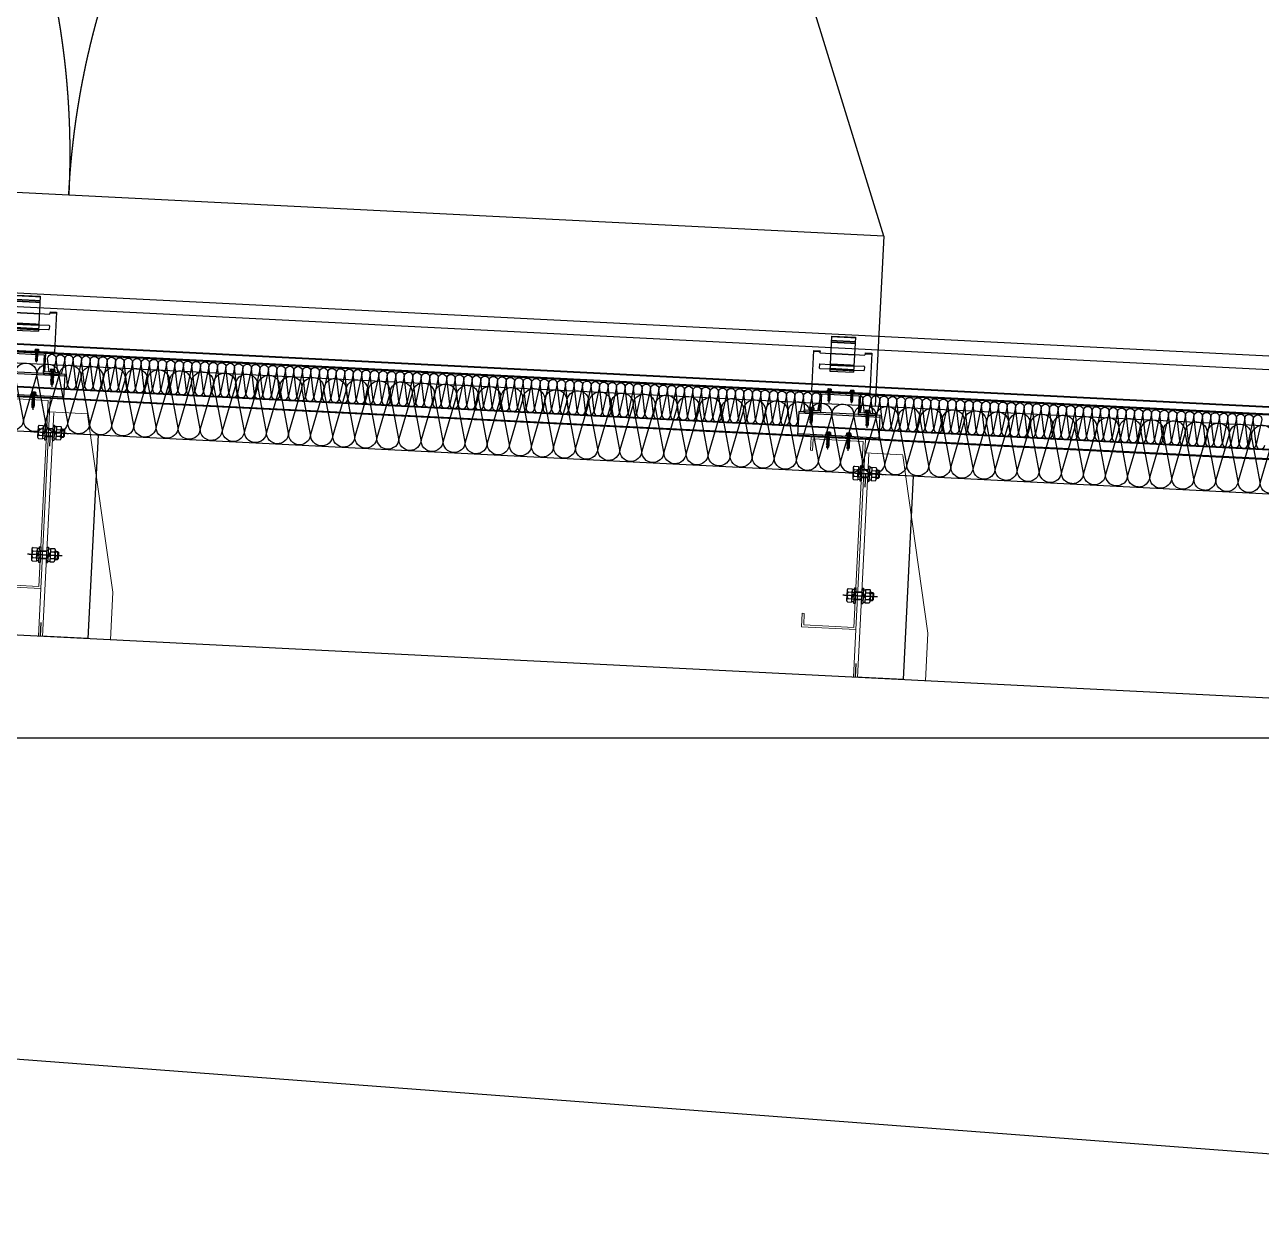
# Model space of a CAD drawing. Extents: x 220580 to 2027826, y -309201 to 71987.
# Drawn here: x 319141 to 320960, y -213029 to -211280 of the extents above; entities that cross this region are included whole.
import ezdxf

# ---------------------------------------------------------------- set-up
doc = ezdxf.new("R2010")
doc.units = 0
for name, pattern in [('__DASH', [0.35, 0.25, -0.1]), ('CENTER', [2, 1.25, -0.25, 0.25, -0.25]), ('CONTINUOUS0', [0]), ('CONTINUOUS1', [0]), ('DASH', [0.35, 0.25, -0.1]), ('DOTE', [2.42, 2, -0.2, 0.02, -0.2])]:
    doc.linetypes.add(name, pattern=pattern)
for name, color, linetype in [('003_THICK', 7, 'CONTINUOUS1'), ('004_THIN', 6, 'CONTINUOUS0'), ('A-AXIS-DOTE', 14, 'DOTE'), ('A-AXIS-DP', 126, 'Continuous'), ('A-HATCH-2', 251, 'Continuous'), ('A-LIN-V', 9, 'Continuous'), ('AS-COLN', 6, 'Continuous'), ('BWM', 8, 'Continuous'), ('C18', 4, 'CENTER'), ('DIM', 173, 'Continuous'), ('pj', 4, 'Continuous'), ('SEAMLOK75 - SHEET', 6, 'Continuous'), ('ZX', 240, 'CENTER'), ('紧固件', 40, 'Continuous')]:
    doc.layers.add(name, color=color, linetype=linetype)
doc.layers.add('S-dim', color=81, linetype='Continuous', lineweight=0)
doc.layers.add('粗', color=7, linetype='Continuous', lineweight=50)

# ---------------------------------------------------------------- blocks, each defined once
blk = doc.blocks.new('CURVEPATTERNLIB$SYSLIB$岩棉板')
at = {"color": 0}
for p, q in [((0, -17), (12, -67)), ((12, -67), (24, -17))]:
    blk.add_line(p, q, dxfattribs=at)
for centre, start, end in [((12, -17), 0, 180), ((0, -67), 270, 0), ((24, -67), 180, 270)]:
    blk.add_arc(centre, 12, start, end, dxfattribs=at)
blk = doc.blocks.new('G$C845E5159')
at = {"layer": 'A-LIN-V', "color": 2}
for p, q in [((16200, 700), (8250, 1100)), ((16200, 0), (8250, 600))]:
    blk.add_line(p, q, dxfattribs=at)
at = {"layer": 'A-LIN-V'}
for points in [[(13230.3, 1129.8), (13231.4, 1149.7), (13301.3, 1146.2), (13286.2, 846.6), (13216.3, 850.1), (13217.3, 870.1)], [(14428.8, 1069.5), (14429.8, 1089.4), (14499.7, 1085.9), (14484.7, 786.3), (14414.8, 789.8), (14415.8, 809.8)]]:
    blk.add_lwpolyline(points, dxfattribs=at)
at = {"layer": 'AS-COLN'}
for p, q in [((8250, 1500.5), (16098.9, 1105.6)), ((8250, 1400.4), (16099.9, 1005.4))]:
    blk.add_line(p, q, dxfattribs=at)
at = {"layer": 'A-HATCH-2', "xscale": -1.354458951392196, "yscale": 1.351351351351351, "zscale": 1.351351351351351, "rotation": 357.1196224471509}
for p in [(13212.4, 1257.8), (13244.8, 1256.2), (13277.3, 1254.6), (13309.8, 1252.9), (13342.2, 1251.3), (13374.7, 1249.7), (13407.2, 1248), (13439.6, 1246.4), (13472.1, 1244.8), (13504.6, 1243.1), (13537, 1241.5), (13569.5, 1239.9), (13602, 1238.2), (13634.4, 1236.6), (13666.9, 1235), (13699.4, 1233.3), (13731.8, 1231.7), (13764.3, 1230.1), (13796.8, 1228.4), (13829.2, 1226.8), (13861.7, 1225.2), (13894.2, 1223.5), (13926.6, 1221.9), (13959.1, 1220.3), (13991.6, 1218.6), (14024, 1217), (14056.5, 1215.4), (14089, 1213.7), (14121.4, 1212.1), (14153.9, 1210.5), (14186.4, 1208.8), (14218.8, 1207.2), (14251.3, 1205.6), (14283.7, 1203.9), (14316.2, 1202.3), (14348.7, 1200.7), (14381.1, 1199), (14413.6, 1197.4), (14446.1, 1195.8), (14478.5, 1194.1), (14511, 1192.5), (14543.5, 1190.9), (14575.9, 1189.2), (14608.4, 1187.6), (14640.9, 1186), (14673.3, 1184.3), (14705.8, 1182.7), (14738.3, 1181.1), (14770.7, 1179.4), (14803.2, 1177.8), (14835.7, 1176.2), (14868.1, 1174.5), (14900.6, 1172.9), (14933.1, 1171.3), (14965.5, 1169.6), (14998, 1168), (15030.5, 1166.4)]:
    blk.add_blockref('CURVEPATTERNLIB$SYSLIB$岩棉板', p, dxfattribs=at)
blk = doc.blocks.new('1231534634654')
at = {"layer": 'A-LIN-V'}
blk.add_line((-1777491.8, 580830.9), (-1777504.3, 580581.2), dxfattribs=at)
for points in [[(-1777491.8, 580830.9), (-1777025.2, 581936.5)], [(-1777491.8, 580830.9), (-1772697.8, 580589.7)]]:
    blk.add_lwpolyline(points, dxfattribs=at)
at = {"layer": 'A-LIN-V', "linetype": 'DASH'}
for centre, start, end in [((-1777491.8, 580830.9), 357.1196, 67.1196), ((-1775094.8, 580710.3), 107.1196, 177.1196)]:
    blk.add_arc(centre, 1200, start, end, dxfattribs=at)
blk = doc.blocks.new('42432')
at = {"layer": 'A-LIN-V', "xscale": -1, "rotation": 354.2392448943365}
blk.add_blockref('1231534634654', (-3515469.6, 181213.9), dxfattribs=at)
blk = doc.blocks.new('20250821141233')
at = {"layer": 'A-AXIS-DOTE', "linetype": '__DASH', "ltscale": 2}
blk.add_line((110280.4, 11700), (-5335.3, 11700), dxfattribs=at)
blk = doc.blocks.new('34t65')
at = {"color": 2, "ltscale": 50}
for p, q in [((1430037, 238183.4), (1430157, 238183.4)), ((1430037, 238148.4), (1430037, 238183.4)), ((1430037, 238180.9), (1430157, 238180.9)), ((1430157, 238183.4), (1430157, 238148.4)), ((1430157, 238150.9), (1430037, 238150.9)), ((1430157, 238148.4), (1430037, 238148.4))]:
    blk.add_line(p, q, dxfattribs=at)
blk = doc.blocks.new('*U1984')
at = {"layer": 'pj'}
for p, q in [((-4.4, 0.5), (-4.4, 0)), ((4.4, 0), (-4.4, 0)), ((-4.1, 0.8), (-3.1, 1)), ((4.1, 0.8), (-4.1, 0.8)), ((-3.1, 3.9), (-3.1, 1)), ((3.1, 1), (-3.1, 1)), ((2.3, 4.2), (-2.3, 4.2)), ((-2, 0.8), (-1.5, 1)), ((-1.5, 3.9), (-1.5, 1)), ((-1.5, 0), (-1.5, -1.6)), ((1.5, 3.9), (1.5, 1)), ((2.2, 0.8), (1.5, 1)), ((1.5, 0), (1.5, -1.1)), ((3.1, 3.9), (3.1, 1)), ((4.1, 0.8), (3.1, 1)), ((4.4, 0.5), (4.4, 0)), ((-2.1, -1.9), (2.1, -1.4)), ((-2.1, -1.9), (-1.5, -1.6)), ((-2.1, -1.9), (-1.5, -2.2)), ((-2.1, -3.3), (2.1, -2.8)), ((-2.1, -3.3), (-1.5, -3)), ((-2.1, -3.3), (-1.5, -3.6)), ((-2.1, -4.7), (2.1, -4.2)), ((-2.1, -4.7), (-1.5, -4.4)), ((-2.1, -4.7), (-1.5, -5)), ((-2.1, -6.1), (2.1, -5.6)), ((-2.1, -6.1), (-1.5, -5.8)), ((-2.1, -6.1), (-1.5, -6.4)), ((-2.1, -7.5), (2.1, -7)), ((-2.1, -7.5), (-1.5, -7.2)), ((-2.1, -7.5), (-1.5, -7.8)), ((-2.1, -8.9), (2.1, -8.4)), ((-2.1, -8.9), (-1.5, -8.6)), ((-2.1, -8.9), (-1.5, -9.2)), ((-2.1, -10.3), (2.1, -9.8)), ((-2.1, -10.3), (-1.5, -10)), ((-2.1, -10.3), (-1.5, -10.6)), ((-2.1, -11.7), (2.1, -11.2)), ((-2.1, -11.7), (-1.5, -11.4)), ((-2.1, -11.7), (-1.5, -12)), ((-2.1, -13.1), (-1.5, -12.8)), ((-2.1, -13.1), (-1.1, -13)), ((-2.1, -13.1), (-1.5, -13.4)), ((-1.5, -1.6), (1.5, -1.1)), ((-1.5, -2.2), (1.5, -1.7)), ((-1.5, -2.2), (-1.5, -3)), ((-1.5, -3), (1.5, -2.5)), ((-1.5, -3.6), (1.5, -3.1)), ((-1.5, -3.6), (-1.5, -4.4)), ((-1.5, -4.4), (1.5, -3.9)), ((-1.5, -5), (1.5, -4.5)), ((-1.5, -5), (-1.5, -5.8)), ((-1.5, -5.8), (1.5, -5.3)), ((-1.5, -6.4), (1.5, -5.9)), ((-1.5, -6.4), (-1.5, -7.2)), ((-1.5, -7.2), (1.5, -6.7)), ((-1.5, -7.8), (1.5, -7.3)), ((-1.5, -7.8), (-1.5, -8.6)), ((-1.5, -8.6), (1.5, -8.1)), ((-1.5, -9.2), (1.5, -8.7)), ((-1.5, -9.2), (-1.5, -10)), ((-1.5, -10), (1.5, -9.5)), ((-1.5, -10.6), (1.5, -10.1)), ((-1.5, -10.6), (-1.5, -11.4)), ((-1.5, -11.4), (1.5, -10.9)), ((-1.5, -12), (1.5, -11.5)), ((-1.5, -12), (-1.5, -12.8)), ((-1.5, -12.8), (-1, -12.7)), ((-1.5, -13.4), (-1.5, -17.2)), ((-1.5, -13.4), (-1.3, -13.4)), ((0, -18.6), (-1.5, -17.2)), ((0, -18.6), (1.5, -17.2)), ((0.6, -12.4), (1.5, -12.3)), ((0.7, -12.8), (2.1, -12.6)), ((0.7, -13), (1.5, -12.9)), ((0.7, -13.8), (1.5, -13.7)), ((0.7, -14.2), (2.1, -14)), ((0.7, -14.4), (1.5, -14.3)), ((1.5, -0.3), (1.5, -1.1)), ((2.1, -1.4), (1.5, -1.1)), ((2.1, -1.4), (1.5, -1.7)), ((1.5, -1.7), (1.5, -2.5)), ((2.1, -2.8), (1.5, -2.5)), ((2.1, -2.8), (1.5, -3.1)), ((1.5, -3.1), (1.5, -3.9)), ((2.1, -4.2), (1.5, -3.9)), ((2.1, -4.2), (1.5, -4.5)), ((1.5, -4.5), (1.5, -5.3)), ((2.1, -5.6), (1.5, -5.3)), ((2.1, -5.6), (1.5, -5.9)), ((1.5, -5.9), (1.5, -6.7)), ((2.1, -7), (1.5, -6.7)), ((2.1, -7), (1.5, -7.3)), ((1.5, -7.3), (1.5, -8.1)), ((2.1, -8.4), (1.5, -8.1)), ((2.1, -8.4), (1.5, -8.7)), ((1.5, -8.7), (1.5, -9.5)), ((2.1, -9.8), (1.5, -9.5)), ((2.1, -9.8), (1.5, -10.1)), ((1.5, -10.1), (1.5, -10.9)), ((2.1, -11.2), (1.5, -10.9)), ((2.1, -11.2), (1.5, -11.5)), ((1.5, -11.5), (1.5, -12.3)), ((2.1, -12.6), (1.5, -12.3)), ((2.1, -12.6), (1.5, -12.9)), ((1.5, -12.9), (1.5, -13.7)), ((2.1, -14), (1.5, -13.7)), ((2.1, -14), (1.5, -14.3)), ((1.5, -14.3), (1.5, -17.2))]:
    blk.add_line(p, q, dxfattribs=at)
blk.add_lwpolyline([(0, -18.6), (0.7, -14.4), (0.7, -12.7, 0.417657), (0.4, -12.4, 0.097062), (-1, -12.7), (-1.5, -13.8)], format="xyb", dxfattribs=at)
for centre, radius, start, end in [((-4.1, 0.5), 0.3, 90, 180), ((-2.3, 3.3), 0.951, 35.4009, 144.5991), ((0, 1), 3.2, 61.0594, 118.9406), ((2.3, 3.3), 0.951, 35.4009, 144.5991), ((4.1, 0.5), 0.3, 0, 90)]:
    blk.add_arc(centre, radius, start, end, dxfattribs=at)
at = {"layer": 'ZX', "ltscale": 0.2}
blk.add_line((0, 4.9), (0, -21), dxfattribs=at)
blk = doc.blocks.new('A$C2F3B4A73')
at = {"layer": '粗', "lineweight": -2}
for p, q in [((25.2, 101.1), (60.4, 101.1)), ((25.2, 101.1), (25.2, 49.6)), ((60.4, 101.1), (60.4, 49.6)), ((0, 78.7), (9.6, 78.7)), ((0, 78.7), (0, 19.8)), ((9.6, 78.7), (9.6, 76.3)), ((10.4, 75.5), (25.2, 75.5)), ((60.4, 75.5), (75.2, 75.5)), ((76, 78.7), (85.6, 78.7)), ((76, 78.7), (76, 76.3)), ((85.6, 78.7), (85.6, 19.8)), ((9.6, 58.4), (9.6, 53.6)), ((10.4, 59.2), (25.2, 59.2)), ((25.2, 58.4), (60.4, 58.4)), ((60.4, 59.2), (75.2, 59.2)), ((76, 58.4), (76, 53.6)), ((10.4, 52.8), (25.2, 52.8)), ((25.2, 53.6), (60.4, 53.6)), ((25.2, 49.6), (60.4, 49.6)), ((60.4, 52.8), (75.2, 52.8)), ((0, 19.8), (85.6, 19.8)), ((0, 18.8), (0, 19.8)), ((0, 18.8), (85.6, 18.8)), ((14.4, 19.8), (14.4, 18.8)), ((71.2, 19.8), (71.2, 18.8)), ((85.6, 19.8), (85.6, 18.8))]:
    blk.add_line(p, q, dxfattribs=at)
at = {"layer": '粗', "linetype": 'DASH', "lineweight": -2}
for p, q in [((25.2, 100.6), (60.4, 100.6)), ((25.2, 94.7), (60.4, 94.7)), ((25.2, 92.3), (60.4, 92.3)), ((0, 77.7), (9.6, 77.7)), ((25.2, 75.5), (60.4, 75.5)), ((76, 77.7), (85.6, 77.7)), ((25.2, 60), (60.4, 60)), ((25.2, 59.2), (60.4, 59.2)), ((25.2, 52.8), (60.4, 52.8)), ((25.2, 52), (60.4, 52)), ((16, 19.8), (16, 18.8)), ((21.6, 19.8), (21.6, 18.8)), ((29.6, 19.8), (29.6, 18.8)), ((35.2, 19.8), (35.2, 18.8)), ((50.4, 19.8), (50.4, 18.8)), ((56, 19.8), (56, 18.8)), ((64, 19.8), (64, 18.8)), ((69.6, 19.8), (69.6, 18.8))]:
    blk.add_line(p, q, dxfattribs=at)
at = {"layer": '粗', "lineweight": -2}
for centre, start, end in [((10.4, 76.3), 180, 270), ((75.2, 76.3), 270, 0), ((10.4, 58.4), 90, 180), ((75.2, 58.4), 0, 90), ((10.4, 53.6), 180, 270), ((75.2, 53.6), 270, 0)]:
    blk.add_arc(centre, 0.8, start, end, dxfattribs=at)
at = {"layer": '紧固件', "color": 2, "yscale": 0.8, "zscale": 0.8}
for p, xscale in [((26.1, 19.8), 0.8), ((59.5, 19.8), -0.8)]:
    blk.add_blockref('*U1984', p, dxfattribs=dict(at, xscale=xscale))
blk = doc.blocks.new('A$C51791418')
blk.add_blockref('A$C2F3B4A73', (-42.8, -15.8))
blk = doc.blocks.new('*U1987')
at = {"layer": '003_THICK', "color": 2}
for points in [[(-11, 13.1, 0.611769), (-11, 6.5, 0.611769)], [(-11, 6.5, 0.305859), (-11, -6.5, 0.305859)], [(31.2, 6.5, 0.61177), (31.2, 13.1, 0.61177)], [(31.2, -6.5, 0.305858), (31.2, 6.5, 0.305858)], [(-11, -6.5, 0.611769), (-11, -13.1, 0.611769)], [(31.2, -13.1, 0.61177), (31.2, -6.5, 0.61177)]]:
    blk.add_lwpolyline(points, format="xyb", dxfattribs=at)
for points in [[(-13, 9.8), (-13, -9.8)], [(-11, 13.1), (-3, 13.1)], [(-11, 6.5), (-3, 6.5)], [(-3.6, 8), (-3.6, -8)], [(-3, 13.1), (-3, -13.1)], [(-3, 12.1), (1.1, 12.1)], [(-3, 0), (1.1, 4.1)], [(-3, -4.1), (1.1, 0)], [(1.1, 15), (4.1, 15)], [(1.1, 15), (1.1, -15)], [(4.1, 15), (4.1, -15)], [(4.1, 8), (16.1, 8)], [(16.1, 15), (16.1, -15)], [(16.1, 15), (19.1, 15)], [(19.1, 15), (19.1, -15)], [(19.1, 12.1), (23.2, 12.1)], [(19.1, 0), (23.2, 4.1)], [(23.2, 13.1), (23.2, -13.1)], [(23.2, 13.1), (31.2, 13.1)], [(23.2, 6.5), (31.2, 6.5)], [(33.2, 9.8), (33.2, -9.8)], [(33.2, 8), (37.5, 8)], [(37.5, 8), (37.5, -8)], [(37.5, 8), (39, 6.5)], [(39, 6.5), (39, -6.5)], [(-11, -6.5), (-3, -6.5)], [(-11, -13.1), (-3, -13.1)], [(-3, -12.1), (1.1, -12.1)], [(1.1, -15), (4.1, -15)], [(4.1, -8), (16.1, -8)], [(16.1, -15), (19.1, -15)], [(19.1, -4.1), (23.2, 0)], [(19.1, -12.1), (23.2, -12.1)], [(23.2, -6.5), (31.2, -6.5)], [(23.2, -13.1), (31.2, -13.1)], [(33.2, -8), (37.5, -8)], [(37.5, -8), (39, -6.5)]]:
    blk.add_lwpolyline(points, dxfattribs=at)
at = {"layer": '004_THIN', "color": 2}
for points in [[(-3.6, 6.5), (16.1, 6.5)], [(33.2, 6.5), (39, 6.5)], [(-3.6, -6.5), (16.1, -6.5)], [(33.2, -6.5), (39, -6.5)]]:
    blk.add_lwpolyline(points, dxfattribs=at)
at = {"layer": 'C18', "color": 1, "ltscale": 0.6}
blk.add_lwpolyline([(-21, 0), (47, 0)], dxfattribs=at)
blk = doc.blocks.new('1112')
at = {"color": 2}
blk.add_lwpolyline([(1432456, 238570.9), (1432478.5, 238570.9), (1432478.5, 238598.4), (1432538.5, 238598.4), (1432538.5, 238570.9), (1432561, 238570.9), (1432561, 238568.4), (1432536, 238568.4), (1432536, 238595.9), (1432481, 238595.9), (1432481, 238568.4), (1432456, 238568.4)], close=True, dxfattribs=at)
at = {"layer": 'S-dim', "ltscale": 10}
for p, q in [((1432412.5, 238511.6), (1432362.5, 238252.3)), ((1432412.5, 238512.7), (1432468.5, 238512.7)), ((1432462.5, 238511.6), (1432462.5, 238182.3)), ((1432362.5, 238252.3), (1432362.5, 238182.3)), ((1432468.5, 238252.3), (1432468.5, 238182.3)), ((1432362.5, 238182.3), (1432468.5, 238182.3))]:
    blk.add_line(p, q, dxfattribs=at)
at = {"layer": 'S-dim', "color": 6, "ltscale": 10}
blk.add_lwpolyline([(1432548.5, 238512.3), (1432548.5, 238532.3), (1432468.5, 238532.3), (1432468.5, 238252.3), (1432548.5, 238252.3), (1432548.5, 238272.3), (1432545.5, 238272.3), (1432545.5, 238255.3), (1432471.5, 238255.3), (1432471.5, 238529.3), (1432545.5, 238529.3), (1432545.5, 238512.3)], close=True, dxfattribs=at)
blk.add_blockref('34t65', (2411.5, 385))
at = {"xscale": -0.7500000000000001, "yscale": 0.7500000000000001, "zscale": 0.7500000000000001, "rotation": 359.9999999722328}
for p in [(1432474.6, 238482.3), (1432474.6, 238302.3)]:
    blk.add_blockref('*U1987', p, dxfattribs=at)
at = {"layer": 'SEAMLOK75 - SHEET', "xscale": -1}
blk.add_blockref('A$C51791418', (1432508.5, 238596.4), dxfattribs=at)
at = {"layer": '紧固件', "xscale": -1.023999999801318, "yscale": 1.023999999801318, "zscale": 1.023999999801318}
for p in [(1432467.3, 238570.9), (1432549.8, 238570.9, 0), (1432493.5, 238535.9), (1432523.5, 238535.9)]:
    blk.add_blockref('*U1984', p, dxfattribs=at)
blk = doc.blocks.new('3e34t5')
at = {"rotation": 2.880377552740777}
for p in [(-170175.5, -58009.7), (-171374, -58070)]:
    blk.add_blockref('1112', p, dxfattribs=at)
blk = doc.blocks.new('wm')
at = {"color": 1, "ltscale": 50}
for p, q in [((1253656.3, 252531.4), (1245914.8, 252141.9)), ((1253656.3, 252529.9), (1245914.8, 252140.4))]:
    blk.add_line(p, q, dxfattribs=at)
at = {"color": 4, "ltscale": 50}
for p, q in [((1245914.8, 252089.2), (1253656.3, 252478.7, 0)), ((1245914.8, 252088.4), (1253656.3, 252477.9, 0)), ((1245914.8, 252075), (1253656.3, 252464.5, 0)), ((1245914.8, 252074.2), (1253656.3, 252463.7, 0))]:
    blk.add_line(p, q, dxfattribs=at)
at = {"color": 2, "ltscale": 50}
blk.add_line((1245914.8, 252075.3), (1253656.3, 252464.8, 0), dxfattribs=at)
at = {"layer": 'BWM', "elevation": 0}
for points in [[(1248656.5, 252227.2, -0.414214), (1248650, 252233.1), (1248654.3, 252270.9, 1), (1248641.9, 252270.2), (1248650, 252233.1, -1), (1248637.5, 252232.5), (1248641.9, 252270.2, 1), (1248629.4, 252269.6), (1248637.5, 252232.5, -1), (1248625, 252231.8), (1248629.4, 252269.6, 1), (1248616.9, 252269), (1248625, 252231.8, -1), (1248612.5, 252231.2), (1248616.9, 252269, 1), (1248604.4, 252268.3), (1248612.5, 252231.2, -1), (1248600.1, 252230.6), (1248604.4, 252268.3, 1), (1248591.9, 252267.7), (1248600.1, 252230.6, -1), (1248587.6, 252230), (1248591.9, 252267.7, 1), (1248579.4, 252267.1), (1248587.6, 252230, -1), (1248575.1, 252229.3), (1248579.4, 252267.1, 1), (1248567, 252266.5), (1248575.1, 252229.3, -1), (1248562.6, 252228.7), (1248567, 252266.5, 1), (1248554.5, 252265.8), (1248562.6, 252228.7, -1), (1248550.1, 252228.1), (1248554.5, 252265.8, 1), (1248542, 252265.2), (1248550.1, 252228.1, -1), (1248537.6, 252227.4), (1248542, 252265.2, 1), (1248529.5, 252264.6), (1248537.6, 252227.4, -1), (1248525.2, 252226.8), (1248529.5, 252264.6, 1), (1248517, 252263.9), (1248525.2, 252226.8, -1), (1248512.7, 252226.2), (1248517, 252263.9, 1), (1248504.5, 252263.3), (1248512.7, 252226.2, -1), (1248500.2, 252225.6), (1248504.5, 252263.3, 1), (1248492.1, 252262.7), (1248500.2, 252225.6, -1), (1248487.7, 252224.9), (1248492.1, 252262.7, 1), (1248479.6, 252262.1), (1248487.7, 252224.9, -1), (1248475.2, 252224.3), (1248479.6, 252262.1, 1), (1248467.1, 252261.4), (1248475.2, 252224.3, -1), (1248462.7, 252223.7), (1248467.1, 252261.4, 1), (1248454.6, 252260.8), (1248462.7, 252223.7, -1), (1248450.2, 252223.1), (1248454.6, 252260.8, 1), (1248442.1, 252260.2), (1248450.2, 252223.1, -1), (1248437.8, 252222.4), (1248442.1, 252260.2, 1), (1248429.6, 252259.5), (1248437.8, 252222.4, -1), (1248425.3, 252221.8), (1248429.6, 252259.5, 1), (1248417.1, 252258.9), (1248425.3, 252221.8, -1), (1248412.8, 252221.2), (1248417.1, 252258.9, 1), (1248404.7, 252258.3), (1248412.8, 252221.2, -1), (1248400.3, 252220.5), (1248404.7, 252258.3, 1), (1248392.2, 252257.7), (1248400.3, 252220.5, -1), (1248387.8, 252219.9), (1248392.2, 252257.7, 1), (1248379.7, 252257), (1248387.8, 252219.9, -1), (1248375.3, 252219.3), (1248379.7, 252257, 1), (1248367.2, 252256.4), (1248375.3, 252219.3, -1), (1248362.9, 252218.7), (1248367.2, 252256.4, 1), (1248354.7, 252255.8), (1248362.9, 252218.7, -1), (1248350.4, 252218), (1248354.7, 252255.8, 1), (1248342.2, 252255.1), (1248350.4, 252218, -1), (1248337.9, 252217.4), (1248342.2, 252255.1, 1), (1248329.8, 252254.5), (1248337.9, 252217.4, -1), (1248325.4, 252216.8), (1248329.8, 252254.5, 1), (1248317.3, 252253.9), (1248325.4, 252216.8, -1), (1248312.9, 252216.1), (1248317.3, 252253.9, 1), (1248304.8, 252253.3), (1248312.9, 252216.1, -1), (1248300.4, 252215.5), (1248304.8, 252253.3, 1), (1248292.3, 252252.6), (1248300.4, 252215.5, -1), (1248288, 252214.9), (1248292.3, 252252.6, 1), (1248279.8, 252252), (1248288, 252214.9, -1), (1248275.5, 252214.3), (1248279.8, 252252, 1), (1248267.3, 252251.4), (1248275.5, 252214.3, -1), (1248263, 252213.6), (1248267.3, 252251.4, 1), (1248254.9, 252250.8), (1248263, 252213.6, -1), (1248250.5, 252213), (1248254.9, 252250.8, 1), (1248242.4, 252250.1), (1248250.5, 252213, -1), (1248238, 252212.4), (1248242.4, 252250.1, 1), (1248229.9, 252249.5), (1248238, 252212.4, -1), (1248225.5, 252211.7), (1248229.9, 252249.5, 1), (1248217.4, 252248.9), (1248225.5, 252211.7, -1), (1248213, 252211.1), (1248217.4, 252248.9, 1), (1248204.9, 252248.2), (1248213, 252211.1, -1), (1248200.6, 252210.5), (1248204.9, 252248.2, 1), (1248192.4, 252247.6), (1248200.6, 252210.5, -1), (1248188.1, 252209.9), (1248192.4, 252247.6, 1), (1248179.9, 252247), (1248188.1, 252209.9, -1), (1248175.6, 252209.2), (1248179.9, 252247, 1), (1248167.5, 252246.4), (1248175.6, 252209.2, -1), (1248163.1, 252208.6), (1248167.5, 252246.4, 1), (1248155, 252245.7), (1248163.1, 252208.6, -1), (1248150.6, 252208), (1248155, 252245.7, 1), (1248142.5, 252245.1), (1248150.6, 252208, -1), (1248138.1, 252207.3), (1248142.5, 252245.1, 1), (1248130, 252244.5), (1248138.1, 252207.3, -1), (1248125.7, 252206.7), (1248130, 252244.5, 1), (1248117.5, 252243.8), (1248125.7, 252206.7, -1), (1248113.2, 252206.1), (1248117.5, 252243.8, 1), (1248105, 252243.2), (1248113.2, 252206.1, -1), (1248100.7, 252205.5), (1248105, 252243.2, 1), (1248092.6, 252242.6), (1248100.7, 252205.5, -1), (1248088.2, 252204.8), (1248092.6, 252242.6, 1), (1248080.1, 252242), (1248088.2, 252204.8, -1), (1248075.7, 252204.2), (1248080.1, 252242, 1), (1248067.6, 252241.3), (1248075.7, 252204.2, -1), (1248063.2, 252203.6), (1248067.6, 252241.3, 1), (1248055.1, 252240.7), (1248063.2, 252203.6, -1), (1248050.8, 252203), (1248055.1, 252240.7, 1), (1248042.6, 252240.1), (1248050.8, 252203, -1), (1248038.3, 252202.3), (1248042.6, 252240.1, 1), (1248030.1, 252239.4), (1248038.3, 252202.3, -1), (1248025.8, 252201.7), (1248030.1, 252239.4, 1), (1248017.7, 252238.8), (1248025.8, 252201.7, -1), (1248013.3, 252201.1), (1248017.7, 252238.8, 1), (1248005.2, 252238.2), (1248013.3, 252201.1, -1), (1248000.8, 252200.4), (1248005.2, 252238.2, 1), (1247992.7, 252237.6), (1248000.8, 252200.4, -1), (1247988.3, 252199.8), (1247992.7, 252237.6, 1), (1247980.2, 252236.9), (1247988.3, 252199.8, -1), (1247975.8, 252199.2), (1247980.2, 252236.9, 1), (1247967.7, 252236.3), (1247975.8, 252199.2, -1), (1247963.4, 252198.6), (1247967.7, 252236.3, 1), (1247955.2, 252235.7), (1247963.4, 252198.6, -1), (1247950.9, 252197.9), (1247955.2, 252235.7, 1), (1247942.7, 252235), (1247950.9, 252197.9, -1), (1247938.4, 252197.3), (1247942.7, 252235, 1), (1247930.3, 252234.4), (1247938.4, 252197.3, -1), (1247925.9, 252196.7), (1247930.3, 252234.4, 1), (1247917.8, 252233.8), (1247925.9, 252196.7, -1), (1247913.4, 252196), (1247917.8, 252233.8, 1), (1247905.3, 252233.2), (1247913.4, 252196, -1), (1247900.9, 252195.4), (1247905.3, 252233.2, 1), (1247892.8, 252232.5), (1247900.9, 252195.4, -1), (1247888.5, 252194.8), (1247892.8, 252232.5, 1), (1247880.3, 252231.9), (1247888.5, 252194.8, -1), (1247876, 252194.2), (1247880.3, 252231.9, 1), (1247867.8, 252231.3), (1247876, 252194.2, -1), (1247863.5, 252193.5), (1247867.8, 252231.3, 1), (1247855.4, 252230.7), (1247863.5, 252193.5, -1), (1247851, 252192.9), (1247855.4, 252230.7, 1), (1247842.9, 252230), (1247851, 252192.9, -1), (1247838.5, 252192.3), (1247842.9, 252230, 1), (1247830.4, 252229.4), (1247838.5, 252192.3, -1), (1247826, 252191.6), (1247830.4, 252229.4, 1), (1247817.9, 252228.8), (1247826, 252191.6, -1), (1247813.6, 252191), (1247817.9, 252228.8, 1), (1247805.4, 252228.1), (1247813.6, 252191, -1), (1247801.1, 252190.4), (1247805.4, 252228.1, 1), (1247792.9, 252227.5), (1247801.1, 252190.4, -1), (1247788.6, 252189.8), (1247792.9, 252227.5, 1), (1247780.5, 252226.9), (1247788.6, 252189.8, -1), (1247776.1, 252189.1), (1247780.5, 252226.9, 1), (1247768, 252226.3), (1247776.1, 252189.1, -1), (1247763.6, 252188.5), (1247768, 252226.3, 1), (1247755.5, 252225.6), (1247763.6, 252188.5, -1), (1247751.1, 252187.9), (1247755.5, 252225.6, 1), (1247743, 252225), (1247751.1, 252187.9, -1), (1247738.6, 252187.2), (1247743, 252225, 1), (1247730.5, 252224.4), (1247738.6, 252187.2, -1), (1247726.2, 252186.6), (1247730.5, 252224.4, 1), (1247718, 252223.7), (1247726.2, 252186.6, -1), (1247713.7, 252186), (1247718, 252223.7, 1), (1247705.5, 252223.1), (1247713.7, 252186, -1), (1247701.2, 252185.4), (1247705.5, 252223.1, 1), (1247693.1, 252222.5), (1247701.2, 252185.4, -1), (1247688.7, 252184.7), (1247693.1, 252222.5, 1), (1247680.6, 252221.9), (1247688.7, 252184.7, -1), (1247676.2, 252184.1), (1247680.6, 252221.9, 1), (1247668.1, 252221.2), (1247676.2, 252184.1, -1), (1247663.7, 252183.5), (1247668.1, 252221.2, 1), (1247655.6, 252220.6), (1247663.7, 252183.5, -1), (1247651.3, 252182.9), (1247655.6, 252220.6, 1), (1247643.1, 252220), (1247651.3, 252182.9, -1), (1247638.8, 252182.2), (1247643.1, 252220, 1), (1247630.6, 252219.3), (1247638.8, 252182.2, -1), (1247626.3, 252181.6), (1247630.6, 252219.3, 1), (1247618.2, 252218.7), (1247626.3, 252181.6, -1), (1247613.8, 252181), (1247618.2, 252218.7, 1), (1247605.7, 252218.1), (1247613.8, 252181, -1), (1247601.3, 252180.3), (1247605.7, 252218.1, 1), (1247593.2, 252217.5), (1247601.3, 252180.3, -1), (1247588.8, 252179.7), (1247593.2, 252217.5, 1), (1247580.7, 252216.8), (1247588.8, 252179.7, -1), (1247576.4, 252179.1), (1247580.7, 252216.8, 1), (1247568.2, 252216.2), (1247573.1, 252193.8)], [(1248664.5, 252251.2), (1248666.8, 252271.5, 1), (1248654.3, 252270.9), (1248659.3, 252248.4)], [(1248677, 252251.8), (1248679.3, 252272.1, 1), (1248666.8, 252271.5), (1248671.2, 252251.5)], [(1247458.1, 252166.9, -0.414214), (1247451.5, 252172.8), (1247455.9, 252210.5, 1), (1247443.4, 252209.9), (1247451.5, 252172.8, -1), (1247439, 252172.2), (1247443.4, 252209.9, 1), (1247430.9, 252209.3), (1247439, 252172.2, -1), (1247426.5, 252171.5), (1247430.9, 252209.3, 1), (1247418.4, 252208.7), (1247426.5, 252171.5, -1), (1247414.1, 252170.9), (1247418.4, 252208.7, 1), (1247405.9, 252208), (1247414.1, 252170.9, -1), (1247401.6, 252170.3), (1247405.9, 252208, 1), (1247393.4, 252207.4), (1247401.6, 252170.3, -1), (1247389.1, 252169.7), (1247393.4, 252207.4, 1), (1247381, 252206.8), (1247389.1, 252169.7, -1), (1247376.6, 252169), (1247381, 252206.8, 1), (1247368.5, 252206.2), (1247376.6, 252169, -1), (1247364.1, 252168.4), (1247368.5, 252206.2, 1), (1247356, 252205.5), (1247364.1, 252168.4, -1), (1247351.6, 252167.8), (1247356, 252205.5, 1), (1247343.5, 252204.9), (1247351.6, 252167.8, -1), (1247339.2, 252167.1), (1247343.5, 252204.9, 1), (1247331, 252204.3), (1247339.2, 252167.1, -1), (1247326.7, 252166.5), (1247331, 252204.3, 1), (1247318.5, 252203.6), (1247326.7, 252166.5, -1), (1247314.2, 252165.9), (1247318.5, 252203.6, 1), (1247306.1, 252203), (1247314.2, 252165.9, -1), (1247301.7, 252165.3), (1247306.1, 252203, 1), (1247293.6, 252202.4), (1247301.7, 252165.3, -1), (1247289.2, 252164.6), (1247293.6, 252202.4, 1), (1247281.1, 252201.8), (1247289.2, 252164.6, -1), (1247276.7, 252164), (1247281.1, 252201.8, 1), (1247268.6, 252201.1), (1247276.7, 252164, -1), (1247264.2, 252163.4), (1247268.6, 252201.1, 1), (1247256.1, 252200.5), (1247264.2, 252163.4, -1), (1247251.8, 252162.8), (1247256.1, 252200.5, 1), (1247243.6, 252199.9), (1247251.8, 252162.8, -1), (1247239.3, 252162.1), (1247243.6, 252199.9, 1), (1247231.1, 252199.2), (1247239.3, 252162.1, -1), (1247226.8, 252161.5), (1247231.1, 252199.2, 1), (1247218.7, 252198.6), (1247226.8, 252161.5, -1), (1247214.3, 252160.9), (1247218.7, 252198.6, 1), (1247206.2, 252198), (1247214.3, 252160.9, -1), (1247201.8, 252160.2), (1247206.2, 252198, 1), (1247193.7, 252197.4), (1247201.8, 252160.2, -1), (1247189.3, 252159.6), (1247193.7, 252197.4, 1), (1247181.2, 252196.7), (1247189.3, 252159.6, -1), (1247176.9, 252159), (1247181.2, 252196.7, 1), (1247168.7, 252196.1), (1247176.9, 252159, -1), (1247164.4, 252158.4), (1247168.7, 252196.1, 1), (1247156.2, 252195.5), (1247164.4, 252158.4, -1), (1247151.9, 252157.7), (1247156.2, 252195.5, 1), (1247143.8, 252194.8), (1247151.9, 252157.7, -1), (1247139.4, 252157.1), (1247143.8, 252194.8, 1), (1247131.3, 252194.2), (1247139.4, 252157.1, -1), (1247126.9, 252156.5), (1247131.3, 252194.2, 1), (1247118.8, 252193.6), (1247126.9, 252156.5, -1), (1247114.4, 252155.8), (1247118.8, 252193.6, 1), (1247106.3, 252193), (1247114.4, 252155.8, -1), (1247102, 252155.2), (1247106.3, 252193, 1), (1247093.8, 252192.3), (1247102, 252155.2, -1), (1247089.5, 252154.6), (1247093.8, 252192.3, 1), (1247081.3, 252191.7), (1247089.5, 252154.6, -1), (1247077, 252154), (1247081.3, 252191.7, 1), (1247068.9, 252191.1), (1247077, 252154, -1), (1247064.5, 252153.3), (1247068.9, 252191.1, 1), (1247056.4, 252190.4), (1247064.5, 252153.3, -1), (1247052, 252152.7), (1247056.4, 252190.4, 1), (1247043.9, 252189.8), (1247052, 252152.7, -1), (1247039.5, 252152.1), (1247043.9, 252189.8, 1), (1247031.4, 252189.2), (1247039.5, 252152.1, -1), (1247027, 252151.4), (1247031.4, 252189.2, 1), (1247018.9, 252188.6), (1247027, 252151.4, -1), (1247014.6, 252150.8), (1247018.9, 252188.6, 1), (1247006.4, 252187.9), (1247014.6, 252150.8, -1), (1247002.1, 252150.2), (1247006.4, 252187.9, 1), (1246993.9, 252187.3), (1247002.1, 252150.2, -1), (1246989.6, 252149.6), (1246993.9, 252187.3, 1), (1246981.5, 252186.7), (1246989.6, 252149.6, -1), (1246977.1, 252148.9), (1246981.5, 252186.7, 1), (1246969, 252186.1), (1246977.1, 252148.9, -1), (1246964.6, 252148.3), (1246969, 252186.1, 1), (1246956.5, 252185.4), (1246964.6, 252148.3, -1), (1246952.1, 252147.7), (1246956.5, 252185.4, 1), (1246944, 252184.8), (1246952.1, 252147.7, -1), (1246939.7, 252147), (1246944, 252184.8, 1), (1246931.5, 252184.2), (1246939.7, 252147, -1), (1246927.2, 252146.4), (1246931.5, 252184.2, 1), (1246919, 252183.5), (1246927.2, 252146.4, -1), (1246914.7, 252145.8), (1246919, 252183.5, 1), (1246906.6, 252182.9), (1246914.7, 252145.8, -1), (1246902.2, 252145.2), (1246906.6, 252182.9, 1), (1246894.1, 252182.3), (1246902.2, 252145.2, -1), (1246889.7, 252144.5)], [(1247466, 252190.9), (1247468.3, 252211.2, 1), (1247455.9, 252210.5), (1247460.8, 252188.1)], [(1247466, 252190.9), (1247468.3, 252211.2, 1), (1247455.9, 252210.5), (1247460.8, 252188.1)], [(1247478.5, 252191.5), (1247480.8, 252211.8, 1), (1247468.3, 252211.2), (1247472.7, 252191.2)], [(1247478.5, 252191.5), (1247480.8, 252211.8, 1), (1247468.3, 252211.2), (1247472.7, 252191.2)], [(1247483.7, 252217.4, 0.269637), (1247480.8, 252211.8), (1247484.9, 252193.1)], [(1247553.4, 252195.3), (1247555.7, 252215.6, 1), (1247543.3, 252214.9), (1247547.6, 252195)], [(1247565.9, 252195.9), (1247568.2, 252216.2, 1), (1247555.7, 252215.6), (1247560.1, 252195.6)]]:
    blk.add_lwpolyline(points, format="xyb", dxfattribs=at)
at = {"layer": 'SEAMLOK75 - SHEET'}
for p, q in [((1245714.8, 252216.6, 0), (1253637.8, 252615.2, 0)), ((1245715.8, 252196.6, 0), (1253632.2, 252594.9, 0)), ((1253638.9, 252541.2, 0), (1245718.5, 252142.7, 0)), ((1253641.6, 252540.3, 0), (1245718.6, 252141.7, 0))]:
    blk.add_line(p, q, dxfattribs=at)
at = {"layer": 'A-HATCH-2'}
blk.add_blockref('3e34t5', (178.6, 9, 0), dxfattribs=at)
blk = doc.blocks.new('A$Cc659754e')
at = {"layer": 'A-LIN-V', "color": 2}
for p, q in [((27500, 1650), (19550, 2050)), ((27500, 950), (19550, 1550))]:
    blk.add_line(p, q, dxfattribs=at)
at = {"layer": 'A-HATCH-2', "xscale": -1}
blk.add_blockref('wm', (1273206.3, -250063.3), dxfattribs=at)
at = {"layer": 'A-LIN-V'}
blk.add_blockref('42432', (1714410.4, -578307.5), dxfattribs=at)

msp = doc.modelspace()

# ---------------------------------------------------------------- block references
at = {"layer": 'A-AXIS-DP', "ltscale": 2800}
msp.add_blockref('20250821141233', (278948.2, -224029), dxfattribs=at)
at = {"layer": 'A-LIN-V'}
for name, p in [('G$C845E5159', (305948.2, -213029)), ('42432', (2009058.6, -792286.4))]:
    msp.add_blockref(name, p, dxfattribs=at)
at = {"layer": 'DIM', "ltscale": 2000}
msp.add_blockref('A$Cc659754e', (294648.2, -213979), dxfattribs=at)

doc.saveas('drawing.dxf')
